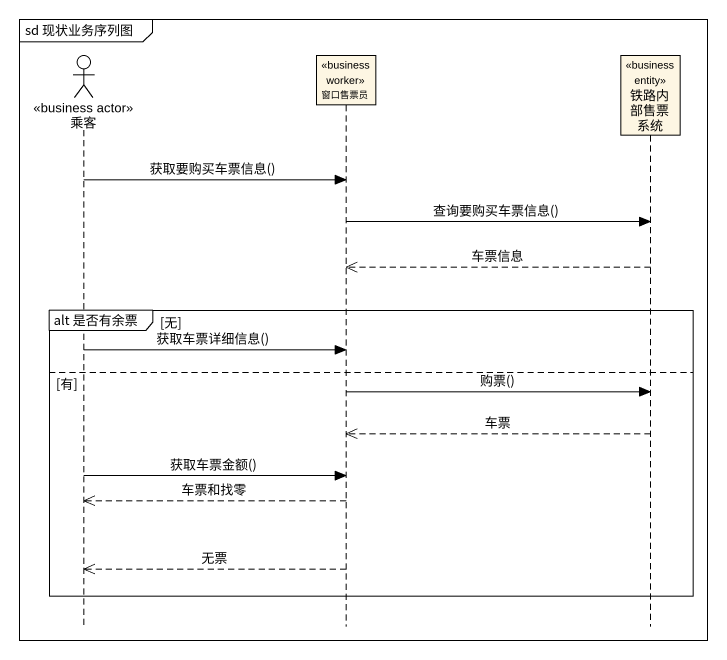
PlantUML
@startuml
mainframe sd 现状业务序列图
hide footbox
actor 乘客 <<business actor>>
participant 窗口售票员 <<business worker>>
participant 铁路内部售票系统 <<business entity>>

乘客 -> 窗口售票员 : 获取要购买车票信息()
窗口售票员 -> 铁路内部售票系统 : 查询要购买车票信息()
铁路内部售票系统 -->> 窗口售票员 : 车票信息
group alt 是否有余票 [无]
  乘客 -> 窗口售票员 : 获取车票详细信息()
else 有
  窗口售票员 -> 铁路内部售票系统 : 购票()
  铁路内部售票系统 -->> 窗口售票员 : 车票
  乘客 -> 窗口售票员 : 获取车票金额()
  窗口售票员 -->> 乘客 : 车票和找零
  窗口售票员 -->> 乘客 : 无票
end
@enduml
